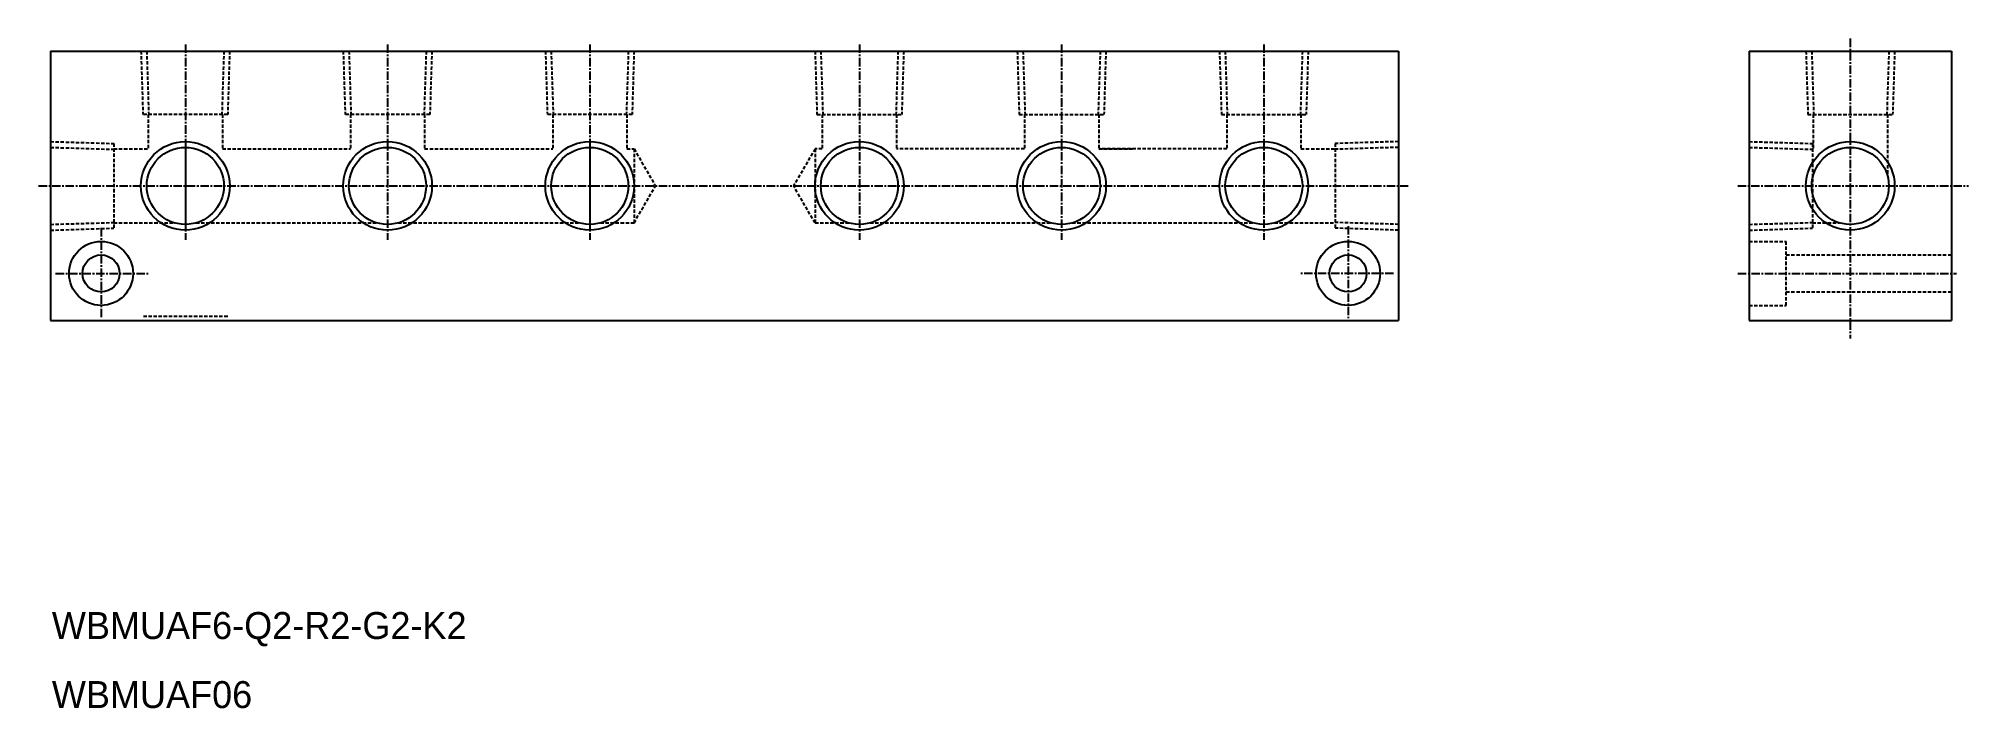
# Model space of a CAD drawing. Extents: x 837 to 1123, y 450 to 549.
import ezdxf

# ---------------------------------------------------------------- set-up
doc = ezdxf.new("R2010")
doc.units = 0
doc.linetypes.add('CENTER', pattern=[2, 1.25, -0.25, 0.25, -0.25])
doc.linetypes.add('DASHED', pattern=[0.75, 0.5, -0.25])
doc.layers.get('0').update_dxf_attribs({"linetype": 'CONTINUOUS'})
doc.layers.add('CENTER', color=1, linetype='CENTER')

msp = doc.modelspace()

# ---------------------------------------------------------------- linework, layer by layer
at = {"color": 7, "linetype": 'CONTINUOUS'}
for p, q in [((838.32, 547.16), (1038.32, 547.16)), ((838.32, 547.16), (838.32, 507.16)), ((1038.32, 547.16), (1038.32, 507.16)), ((1090.32, 547.16), (1120.32, 547.16)), ((1090.32, 547.16), (1090.32, 507.16)), ((1120.32, 547.16), (1120.32, 507.16)), ((838.32, 507.16), (1038.32, 507.16)), ((1090.32, 507.16), (1120.32, 507.16))]:
    msp.add_line(p, q, dxfattribs=at)
at = {"color": 3, "linetype": 'DASHED'}
for p, q in [((851.74, 547.16), (852.03, 537.76)), ((852.59, 547.16), (852.89, 537.76)), ((864.04, 547.16), (863.74, 537.76)), ((864.89, 547.16), (864.6, 537.76)), ((881.74, 547.16), (882.03, 537.76)), ((882.59, 547.16), (882.89, 537.76)), ((894.04, 547.16), (893.74, 537.76)), ((894.89, 547.16), (894.6, 537.76)), ((911.74, 547.16), (912.03, 537.76)), ((912.59, 547.16), (912.89, 537.76)), ((924.04, 547.16), (923.74, 537.76)), ((924.89, 547.16), (924.6, 537.76)), ((951.74, 547.16), (952.03, 537.76)), ((952.59, 547.16), (952.89, 537.76)), ((964.04, 547.16), (963.74, 537.76)), ((964.89, 547.16), (964.6, 537.76)), ((981.74, 547.16), (982.03, 537.76)), ((982.59, 547.16), (982.89, 537.76)), ((994.04, 547.16), (993.74, 537.76)), ((994.89, 547.16), (994.6, 537.76)), ((1011.74, 547.16), (1012.03, 537.76)), ((1012.59, 547.16), (1012.89, 537.76)), ((1024.04, 547.16), (1023.74, 537.76)), ((1024.89, 547.16), (1024.6, 537.76)), ((1098.74, 547.16), (1099.04, 537.76)), ((1099.6, 547.16), (1099.89, 537.76)), ((1111.04, 547.16), (1110.75, 537.76)), ((1111.9, 547.16), (1111.61, 537.76)), ((864.6, 537.76), (852.03, 537.76)), ((852.82, 537.76), (852.82, 532.66)), ((863.82, 537.76), (863.82, 532.66)), ((894.6, 537.76), (882.03, 537.76)), ((882.82, 537.76), (882.82, 532.66)), ((893.82, 537.76), (893.82, 532.66)), ((924.6, 537.76), (912.03, 537.76)), ((912.82, 537.76), (912.82, 532.66)), ((923.82, 537.76), (923.82, 532.66)), ((952.03, 537.76), (964.6, 537.76)), ((952.82, 537.76), (952.82, 532.66)), ((963.82, 537.76), (963.82, 532.66)), ((982.03, 537.76), (994.6, 537.76)), ((982.82, 537.76), (982.82, 532.66)), ((993.82, 537.76), (993.82, 532.66)), ((1012.03, 537.76), (1024.6, 537.76)), ((1012.82, 537.76), (1012.82, 532.66)), ((1023.82, 537.76), (1023.82, 532.66)), ((1099.04, 537.76), (1111.61, 537.76)), ((1099.82, 537.76), (1099.82, 532.66)), ((1110.82, 537.76), (1110.82, 528.74)), ((838.32, 533.74), (847.72, 533.45)), ((838.32, 532.88), (847.72, 532.59)), ((847.72, 533.45), (847.72, 520.88)), ((847.72, 532.66), (852.82, 532.66)), ((863.82, 532.66), (882.82, 532.66)), ((893.82, 532.66), (912.82, 532.66)), ((923.82, 532.66), (924.89, 532.66)), ((924.89, 532.66), (924.89, 521.66)), ((924.89, 532.66), (928.07, 527.16)), ((951.74, 532.66), (948.56, 527.16)), ((951.74, 532.66), (951.74, 521.66)), ((952.82, 532.66), (951.74, 532.66)), ((982.82, 532.66), (963.82, 532.66)), ((1012.82, 532.66), (993.82, 532.66)), ((993.82, 532.66), (998.92, 532.66)), ((1023.82, 532.66), (1028.92, 532.66)), ((1038.32, 533.74), (1028.92, 533.45)), ((1028.92, 533.45), (1028.92, 520.88)), ((1038.32, 532.88), (1028.92, 532.59)), ((1090.32, 533.74), (1099.72, 533.45)), ((1090.32, 532.88), (1099.72, 532.59)), ((1099.72, 533.45), (1099.72, 520.88)), ((1099.72, 532.66), (1099.82, 532.66)), ((924.89, 521.66), (928.07, 527.16)), ((951.74, 521.66), (948.56, 527.16)), ((838.32, 521.44), (847.72, 521.73)), ((847.72, 521.66), (856.74, 521.66)), ((859.9, 521.66), (886.74, 521.66)), ((889.9, 521.66), (916.74, 521.66)), ((919.9, 521.66), (924.89, 521.66)), ((951.74, 521.66), (956.74, 521.66)), ((959.9, 521.66), (986.74, 521.66)), ((989.9, 521.66), (1016.74, 521.66)), ((1019.9, 521.66), (1028.92, 521.66)), ((1038.32, 521.44), (1028.92, 521.73)), ((1090.32, 521.44), (1099.72, 521.73)), ((1099.72, 521.66), (1103.74, 521.66)), ((838.32, 520.58), (847.72, 520.88)), ((1038.32, 520.58), (1028.92, 520.88)), ((1090.32, 520.58), (1099.72, 520.88)), ((1090.32, 518.91), (1095.82, 518.91)), ((1095.82, 509.41), (1095.82, 518.91)), ((1095.82, 516.91), (1120.32, 516.91)), ((1095.82, 511.41), (1120.32, 511.41)), ((864.6, 507.76), (852.03, 507.76)), ((1090.32, 509.41), (1095.82, 509.41))]:
    msp.add_line(p, q, dxfattribs=at)
at = {"color": 3, "linetype": 'CONTINUOUS'}
for centre in [(858.32, 527.16), (888.32, 527.16), (918.32, 527.16), (958.32, 527.16), (988.32, 527.16), (1018.32, 527.16), (1105.32, 527.16)]:
    msp.add_circle(centre, 6.58, dxfattribs=at)
at = {"color": 7, "linetype": 'CONTINUOUS'}
for centre, radius in [((858.32, 527.16), 5.72), ((888.32, 527.16), 5.72), ((918.32, 527.16), 5.72), ((958.32, 527.16), 5.72), ((988.32, 527.16), 5.72), ((1018.32, 527.16), 5.72), ((1105.32, 527.16), 5.72), ((845.82, 514.16), 4.75), ((1030.82, 514.16), 4.75), ((845.82, 514.16), 2.75), ((1030.82, 514.16), 2.75)]:
    msp.add_circle(centre, radius, dxfattribs=at)
at = {"layer": 'CENTER', "color": 1, "linetype": 'CENTER'}
for p, q in [((858.32, 548.16), (858.32, 519.16)), ((888.32, 548.16), (888.32, 519.16)), ((918.32, 548.16), (918.32, 519.16)), ((958.32, 548.16), (958.32, 519.16)), ((988.32, 548.16), (988.32, 519.16)), ((1018.32, 548.16), (1018.32, 519.16)), ((1105.32, 549.03), (1105.32, 504.49)), ((858.32, 532.98), (858.32, 520.77)), ((918.32, 532.98), (918.32, 520.77)), ((836.55, 527.16), (1039.74, 527.16)), ((1088.62, 527.16), (1122.85, 527.16)), ((1030.82, 521.2), (1030.82, 507.52)), ((845.82, 520.91), (845.82, 507.52)), ((839.07, 514.16), (852.86, 514.16)), ((1037.56, 514.16), (1023.77, 514.16)), ((1088.65, 514.16), (1121.08, 514.16))]:
    msp.add_line(p, q, dxfattribs=at)

# ---------------------------------------------------------------- texts
at = {"color": 7, "linetype": 'CONTINUOUS'}
for s, p in [('WBMUAF6-Q2-R2-G2-K2', (838.52, 459.88)), ('WBMUAF06', (838.52, 449.63))]:
    msp.add_text(s, height=4, dxfattribs=at).set_placement(p)

doc.saveas('drawing.dxf')
